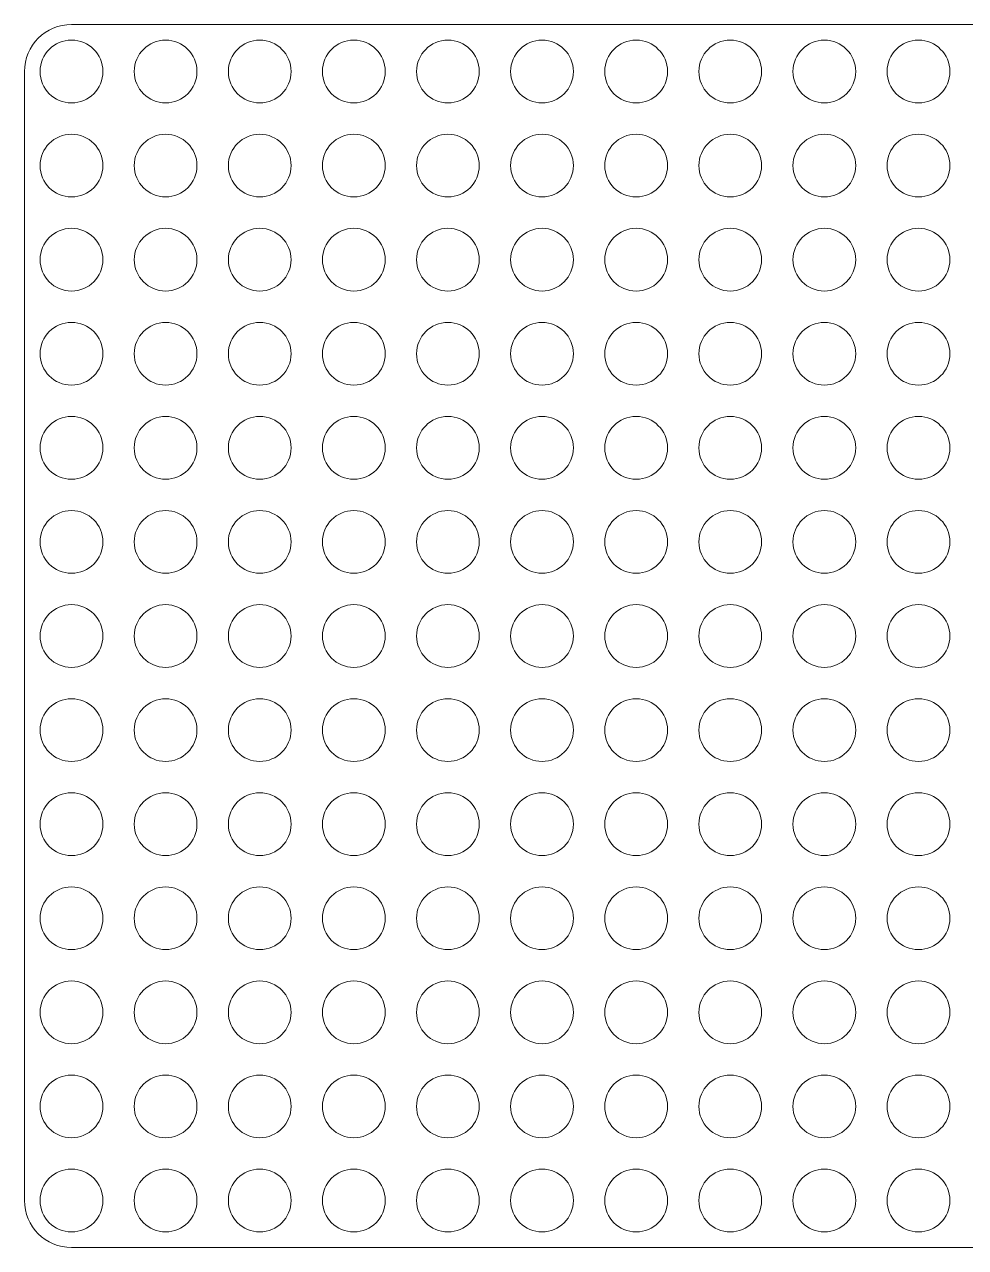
# Model space of a CAD drawing. Header units: millimetres. Extents: x 87 to 507, y -347 to -74.
# Drawn here: x 87 to 297, y -346.6 to -73.6 of the extents above; entities that cross this region are included whole.
import ezdxf

# ---------------------------------------------------------------- set-up
doc = ezdxf.new("R2010")
doc.units = ezdxf.units.MM
doc.header["$MEASUREMENT"] = 0
doc.layers.add('Layer 1', color=7, linetype='Continuous', lineweight=0)

msp = doc.modelspace()

# ---------------------------------------------------------------- linework, layer by layer
at = {"layer": 'Layer 1'}
for points, knots in [([(507.02, -336.07), (507.02, -336.07), (507.02, -84.07), (507.02, -84.07), (507.02, -78.27), (502.32, -73.57), (496.52, -73.57), (496.52, -73.57), (97.52, -73.57), (97.52, -73.57), (91.73, -73.57), (87.02, -78.27), (87.02, -84.07), (87.02, -84.07), (87.02, -336.07), (87.02, -336.07), (87.02, -341.87), (91.73, -346.57), (97.52, -346.57), (97.52, -346.57), (496.52, -346.57), (496.52, -346.57), (502.32, -346.57), (507.02, -341.87), (507.02, -336.07)], [0, 0, 0, 0, 1, 1, 1, 2, 2, 2, 3, 3, 3, 4, 4, 4, 5, 5, 5, 6, 6, 6, 7, 7, 7, 8, 8, 8, 8]), ([(90.52, -84.07), (90.52, -80.2), (93.66, -77.07), (97.52, -77.07), (101.39, -77.07), (104.52, -80.2), (104.52, -84.07), (104.52, -87.93), (101.39, -91.07), (97.52, -91.07), (93.66, -91.07), (90.52, -87.93), (90.52, -84.07)], [0, 0, 0, 0, 1, 1, 1, 2, 2, 2, 3, 3, 3, 4, 4, 4, 4]), ([(111.52, -84.07), (111.52, -80.2), (114.66, -77.07), (118.52, -77.07), (122.39, -77.07), (125.52, -80.2), (125.52, -84.07), (125.52, -87.93), (122.39, -91.07), (118.52, -91.07), (114.66, -91.07), (111.52, -87.93), (111.52, -84.07)], [0, 0, 0, 0, 1, 1, 1, 2, 2, 2, 3, 3, 3, 4, 4, 4, 4]), ([(132.52, -84.07), (132.52, -80.2), (135.66, -77.07), (139.52, -77.07), (143.39, -77.07), (146.52, -80.2), (146.52, -84.07), (146.52, -87.93), (143.39, -91.07), (139.52, -91.07), (135.66, -91.07), (132.52, -87.93), (132.52, -84.07)], [0, 0, 0, 0, 1, 1, 1, 2, 2, 2, 3, 3, 3, 4, 4, 4, 4]), ([(153.52, -84.07), (153.52, -80.2), (156.66, -77.07), (160.52, -77.07), (164.39, -77.07), (167.52, -80.2), (167.52, -84.07), (167.52, -87.93), (164.39, -91.07), (160.52, -91.07), (156.66, -91.07), (153.52, -87.93), (153.52, -84.07)], [0, 0, 0, 0, 1, 1, 1, 2, 2, 2, 3, 3, 3, 4, 4, 4, 4]), ([(174.52, -84.07), (174.52, -80.2), (177.66, -77.07), (181.52, -77.07), (185.39, -77.07), (188.52, -80.2), (188.52, -84.07), (188.52, -87.93), (185.39, -91.07), (181.52, -91.07), (177.66, -91.07), (174.52, -87.93), (174.52, -84.07)], [0, 0, 0, 0, 1, 1, 1, 2, 2, 2, 3, 3, 3, 4, 4, 4, 4]), ([(195.52, -84.07), (195.52, -80.2), (198.66, -77.07), (202.52, -77.07), (206.39, -77.07), (209.52, -80.2), (209.52, -84.07), (209.52, -87.93), (206.39, -91.07), (202.52, -91.07), (198.66, -91.07), (195.52, -87.93), (195.52, -84.07)], [0, 0, 0, 0, 1, 1, 1, 2, 2, 2, 3, 3, 3, 4, 4, 4, 4]), ([(216.52, -84.07), (216.52, -80.2), (219.66, -77.07), (223.52, -77.07), (227.39, -77.07), (230.52, -80.2), (230.52, -84.07), (230.52, -87.93), (227.39, -91.07), (223.52, -91.07), (219.66, -91.07), (216.52, -87.93), (216.52, -84.07)], [0, 0, 0, 0, 1, 1, 1, 2, 2, 2, 3, 3, 3, 4, 4, 4, 4]), ([(237.52, -84.07), (237.52, -80.2), (240.66, -77.07), (244.52, -77.07), (248.39, -77.07), (251.52, -80.2), (251.52, -84.07), (251.52, -87.93), (248.39, -91.07), (244.52, -91.07), (240.66, -91.07), (237.52, -87.93), (237.52, -84.07)], [0, 0, 0, 0, 1, 1, 1, 2, 2, 2, 3, 3, 3, 4, 4, 4, 4]), ([(258.52, -84.07), (258.52, -80.2), (261.66, -77.07), (265.52, -77.07), (269.39, -77.07), (272.52, -80.2), (272.52, -84.07), (272.52, -87.93), (269.39, -91.07), (265.52, -91.07), (261.66, -91.07), (258.52, -87.93), (258.52, -84.07)], [0, 0, 0, 0, 1, 1, 1, 2, 2, 2, 3, 3, 3, 4, 4, 4, 4]), ([(279.52, -84.07), (279.52, -80.2), (282.66, -77.07), (286.52, -77.07), (290.39, -77.07), (293.52, -80.2), (293.52, -84.07), (293.52, -87.93), (290.39, -91.07), (286.52, -91.07), (282.66, -91.07), (279.52, -87.93), (279.52, -84.07)], [0, 0, 0, 0, 1, 1, 1, 2, 2, 2, 3, 3, 3, 4, 4, 4, 4]), ([(90.52, -105.07), (90.52, -101.2), (93.66, -98.07), (97.52, -98.07), (101.39, -98.07), (104.52, -101.2), (104.52, -105.07), (104.52, -108.93), (101.39, -112.07), (97.52, -112.07), (93.66, -112.07), (90.52, -108.93), (90.52, -105.07)], [0, 0, 0, 0, 1, 1, 1, 2, 2, 2, 3, 3, 3, 4, 4, 4, 4]), ([(111.52, -105.07), (111.52, -101.2), (114.66, -98.07), (118.52, -98.07), (122.39, -98.07), (125.52, -101.2), (125.52, -105.07), (125.52, -108.93), (122.39, -112.07), (118.52, -112.07), (114.66, -112.07), (111.52, -108.93), (111.52, -105.07)], [0, 0, 0, 0, 1, 1, 1, 2, 2, 2, 3, 3, 3, 4, 4, 4, 4]), ([(132.52, -105.07), (132.52, -101.2), (135.66, -98.07), (139.52, -98.07), (143.39, -98.07), (146.52, -101.2), (146.52, -105.07), (146.52, -108.93), (143.39, -112.07), (139.52, -112.07), (135.66, -112.07), (132.52, -108.93), (132.52, -105.07)], [0, 0, 0, 0, 1, 1, 1, 2, 2, 2, 3, 3, 3, 4, 4, 4, 4]), ([(153.52, -105.07), (153.52, -101.2), (156.66, -98.07), (160.52, -98.07), (164.39, -98.07), (167.52, -101.2), (167.52, -105.07), (167.52, -108.93), (164.39, -112.07), (160.52, -112.07), (156.66, -112.07), (153.52, -108.93), (153.52, -105.07)], [0, 0, 0, 0, 1, 1, 1, 2, 2, 2, 3, 3, 3, 4, 4, 4, 4]), ([(174.52, -105.07), (174.52, -101.2), (177.66, -98.07), (181.52, -98.07), (185.39, -98.07), (188.52, -101.2), (188.52, -105.07), (188.52, -108.93), (185.39, -112.07), (181.52, -112.07), (177.66, -112.07), (174.52, -108.93), (174.52, -105.07)], [0, 0, 0, 0, 1, 1, 1, 2, 2, 2, 3, 3, 3, 4, 4, 4, 4]), ([(195.52, -105.07), (195.52, -101.2), (198.66, -98.07), (202.52, -98.07), (206.39, -98.07), (209.52, -101.2), (209.52, -105.07), (209.52, -108.93), (206.39, -112.07), (202.52, -112.07), (198.66, -112.07), (195.52, -108.93), (195.52, -105.07)], [0, 0, 0, 0, 1, 1, 1, 2, 2, 2, 3, 3, 3, 4, 4, 4, 4]), ([(216.52, -105.07), (216.52, -101.2), (219.66, -98.07), (223.52, -98.07), (227.39, -98.07), (230.52, -101.2), (230.52, -105.07), (230.52, -108.93), (227.39, -112.07), (223.52, -112.07), (219.66, -112.07), (216.52, -108.93), (216.52, -105.07)], [0, 0, 0, 0, 1, 1, 1, 2, 2, 2, 3, 3, 3, 4, 4, 4, 4]), ([(237.52, -105.07), (237.52, -101.2), (240.66, -98.07), (244.52, -98.07), (248.39, -98.07), (251.52, -101.2), (251.52, -105.07), (251.52, -108.93), (248.39, -112.07), (244.52, -112.07), (240.66, -112.07), (237.52, -108.93), (237.52, -105.07)], [0, 0, 0, 0, 1, 1, 1, 2, 2, 2, 3, 3, 3, 4, 4, 4, 4]), ([(258.52, -105.07), (258.52, -101.2), (261.66, -98.07), (265.52, -98.07), (269.39, -98.07), (272.52, -101.2), (272.52, -105.07), (272.52, -108.93), (269.39, -112.07), (265.52, -112.07), (261.66, -112.07), (258.52, -108.93), (258.52, -105.07)], [0, 0, 0, 0, 1, 1, 1, 2, 2, 2, 3, 3, 3, 4, 4, 4, 4]), ([(279.52, -105.07), (279.52, -101.2), (282.66, -98.07), (286.52, -98.07), (290.39, -98.07), (293.52, -101.2), (293.52, -105.07), (293.52, -108.93), (290.39, -112.07), (286.52, -112.07), (282.66, -112.07), (279.52, -108.93), (279.52, -105.07)], [0, 0, 0, 0, 1, 1, 1, 2, 2, 2, 3, 3, 3, 4, 4, 4, 4]), ([(90.52, -126.07), (90.52, -122.2), (93.66, -119.07), (97.52, -119.07), (101.39, -119.07), (104.52, -122.2), (104.52, -126.07), (104.52, -129.93), (101.39, -133.07), (97.52, -133.07), (93.66, -133.07), (90.52, -129.93), (90.52, -126.07)], [0, 0, 0, 0, 1, 1, 1, 2, 2, 2, 3, 3, 3, 4, 4, 4, 4]), ([(111.52, -126.07), (111.52, -122.2), (114.66, -119.07), (118.52, -119.07), (122.39, -119.07), (125.52, -122.2), (125.52, -126.07), (125.52, -129.93), (122.39, -133.07), (118.52, -133.07), (114.66, -133.07), (111.52, -129.93), (111.52, -126.07)], [0, 0, 0, 0, 1, 1, 1, 2, 2, 2, 3, 3, 3, 4, 4, 4, 4]), ([(132.52, -126.07), (132.52, -122.2), (135.66, -119.07), (139.52, -119.07), (143.39, -119.07), (146.52, -122.2), (146.52, -126.07), (146.52, -129.93), (143.39, -133.07), (139.52, -133.07), (135.66, -133.07), (132.52, -129.93), (132.52, -126.07)], [0, 0, 0, 0, 1, 1, 1, 2, 2, 2, 3, 3, 3, 4, 4, 4, 4]), ([(153.52, -126.07), (153.52, -122.2), (156.66, -119.07), (160.52, -119.07), (164.39, -119.07), (167.52, -122.2), (167.52, -126.07), (167.52, -129.93), (164.39, -133.07), (160.52, -133.07), (156.66, -133.07), (153.52, -129.93), (153.52, -126.07)], [0, 0, 0, 0, 1, 1, 1, 2, 2, 2, 3, 3, 3, 4, 4, 4, 4]), ([(174.52, -126.07), (174.52, -122.2), (177.66, -119.07), (181.52, -119.07), (185.39, -119.07), (188.52, -122.2), (188.52, -126.07), (188.52, -129.93), (185.39, -133.07), (181.52, -133.07), (177.66, -133.07), (174.52, -129.93), (174.52, -126.07)], [0, 0, 0, 0, 1, 1, 1, 2, 2, 2, 3, 3, 3, 4, 4, 4, 4]), ([(195.52, -126.07), (195.52, -122.2), (198.66, -119.07), (202.52, -119.07), (206.39, -119.07), (209.52, -122.2), (209.52, -126.07), (209.52, -129.93), (206.39, -133.07), (202.52, -133.07), (198.66, -133.07), (195.52, -129.93), (195.52, -126.07)], [0, 0, 0, 0, 1, 1, 1, 2, 2, 2, 3, 3, 3, 4, 4, 4, 4]), ([(216.52, -126.07), (216.52, -122.2), (219.66, -119.07), (223.52, -119.07), (227.39, -119.07), (230.52, -122.2), (230.52, -126.07), (230.52, -129.93), (227.39, -133.07), (223.52, -133.07), (219.66, -133.07), (216.52, -129.93), (216.52, -126.07)], [0, 0, 0, 0, 1, 1, 1, 2, 2, 2, 3, 3, 3, 4, 4, 4, 4]), ([(237.52, -126.07), (237.52, -122.2), (240.66, -119.07), (244.52, -119.07), (248.39, -119.07), (251.52, -122.2), (251.52, -126.07), (251.52, -129.93), (248.39, -133.07), (244.52, -133.07), (240.66, -133.07), (237.52, -129.93), (237.52, -126.07)], [0, 0, 0, 0, 1, 1, 1, 2, 2, 2, 3, 3, 3, 4, 4, 4, 4]), ([(258.52, -126.07), (258.52, -122.2), (261.66, -119.07), (265.52, -119.07), (269.39, -119.07), (272.52, -122.2), (272.52, -126.07), (272.52, -129.93), (269.39, -133.07), (265.52, -133.07), (261.66, -133.07), (258.52, -129.93), (258.52, -126.07)], [0, 0, 0, 0, 1, 1, 1, 2, 2, 2, 3, 3, 3, 4, 4, 4, 4]), ([(279.52, -126.07), (279.52, -122.2), (282.66, -119.07), (286.52, -119.07), (290.39, -119.07), (293.52, -122.2), (293.52, -126.07), (293.52, -129.93), (290.39, -133.07), (286.52, -133.07), (282.66, -133.07), (279.52, -129.93), (279.52, -126.07)], [0, 0, 0, 0, 1, 1, 1, 2, 2, 2, 3, 3, 3, 4, 4, 4, 4]), ([(90.52, -147.07), (90.52, -143.2), (93.66, -140.07), (97.52, -140.07), (101.39, -140.07), (104.52, -143.2), (104.52, -147.07), (104.52, -150.93), (101.39, -154.07), (97.52, -154.07), (93.66, -154.07), (90.52, -150.93), (90.52, -147.07)], [0, 0, 0, 0, 1, 1, 1, 2, 2, 2, 3, 3, 3, 4, 4, 4, 4]), ([(111.52, -147.07), (111.52, -143.2), (114.66, -140.07), (118.52, -140.07), (122.39, -140.07), (125.52, -143.2), (125.52, -147.07), (125.52, -150.93), (122.39, -154.07), (118.52, -154.07), (114.66, -154.07), (111.52, -150.93), (111.52, -147.07)], [0, 0, 0, 0, 1, 1, 1, 2, 2, 2, 3, 3, 3, 4, 4, 4, 4]), ([(132.52, -147.07), (132.52, -143.2), (135.66, -140.07), (139.52, -140.07), (143.39, -140.07), (146.52, -143.2), (146.52, -147.07), (146.52, -150.93), (143.39, -154.07), (139.52, -154.07), (135.66, -154.07), (132.52, -150.93), (132.52, -147.07)], [0, 0, 0, 0, 1, 1, 1, 2, 2, 2, 3, 3, 3, 4, 4, 4, 4]), ([(153.52, -147.07), (153.52, -143.2), (156.66, -140.07), (160.52, -140.07), (164.39, -140.07), (167.52, -143.2), (167.52, -147.07), (167.52, -150.93), (164.39, -154.07), (160.52, -154.07), (156.66, -154.07), (153.52, -150.93), (153.52, -147.07)], [0, 0, 0, 0, 1, 1, 1, 2, 2, 2, 3, 3, 3, 4, 4, 4, 4]), ([(174.52, -147.07), (174.52, -143.2), (177.66, -140.07), (181.52, -140.07), (185.39, -140.07), (188.52, -143.2), (188.52, -147.07), (188.52, -150.93), (185.39, -154.07), (181.52, -154.07), (177.66, -154.07), (174.52, -150.93), (174.52, -147.07)], [0, 0, 0, 0, 1, 1, 1, 2, 2, 2, 3, 3, 3, 4, 4, 4, 4]), ([(195.52, -147.07), (195.52, -143.2), (198.66, -140.07), (202.52, -140.07), (206.39, -140.07), (209.52, -143.2), (209.52, -147.07), (209.52, -150.93), (206.39, -154.07), (202.52, -154.07), (198.66, -154.07), (195.52, -150.93), (195.52, -147.07)], [0, 0, 0, 0, 1, 1, 1, 2, 2, 2, 3, 3, 3, 4, 4, 4, 4]), ([(216.52, -147.07), (216.52, -143.2), (219.66, -140.07), (223.52, -140.07), (227.39, -140.07), (230.52, -143.2), (230.52, -147.07), (230.52, -150.93), (227.39, -154.07), (223.52, -154.07), (219.66, -154.07), (216.52, -150.93), (216.52, -147.07)], [0, 0, 0, 0, 1, 1, 1, 2, 2, 2, 3, 3, 3, 4, 4, 4, 4]), ([(237.52, -147.07), (237.52, -143.2), (240.66, -140.07), (244.52, -140.07), (248.39, -140.07), (251.52, -143.2), (251.52, -147.07), (251.52, -150.93), (248.39, -154.07), (244.52, -154.07), (240.66, -154.07), (237.52, -150.93), (237.52, -147.07)], [0, 0, 0, 0, 1, 1, 1, 2, 2, 2, 3, 3, 3, 4, 4, 4, 4]), ([(258.52, -147.07), (258.52, -143.2), (261.66, -140.07), (265.52, -140.07), (269.39, -140.07), (272.52, -143.2), (272.52, -147.07), (272.52, -150.93), (269.39, -154.07), (265.52, -154.07), (261.66, -154.07), (258.52, -150.93), (258.52, -147.07)], [0, 0, 0, 0, 1, 1, 1, 2, 2, 2, 3, 3, 3, 4, 4, 4, 4]), ([(279.52, -147.07), (279.52, -143.2), (282.66, -140.07), (286.52, -140.07), (290.39, -140.07), (293.52, -143.2), (293.52, -147.07), (293.52, -150.93), (290.39, -154.07), (286.52, -154.07), (282.66, -154.07), (279.52, -150.93), (279.52, -147.07)], [0, 0, 0, 0, 1, 1, 1, 2, 2, 2, 3, 3, 3, 4, 4, 4, 4]), ([(90.52, -168.07), (90.52, -164.2), (93.66, -161.07), (97.52, -161.07), (101.39, -161.07), (104.52, -164.2), (104.52, -168.07), (104.52, -171.93), (101.39, -175.07), (97.52, -175.07), (93.66, -175.07), (90.52, -171.93), (90.52, -168.07)], [0, 0, 0, 0, 1, 1, 1, 2, 2, 2, 3, 3, 3, 4, 4, 4, 4]), ([(111.52, -168.07), (111.52, -164.2), (114.66, -161.07), (118.52, -161.07), (122.39, -161.07), (125.52, -164.2), (125.52, -168.07), (125.52, -171.93), (122.39, -175.07), (118.52, -175.07), (114.66, -175.07), (111.52, -171.93), (111.52, -168.07)], [0, 0, 0, 0, 1, 1, 1, 2, 2, 2, 3, 3, 3, 4, 4, 4, 4]), ([(132.52, -168.07), (132.52, -164.2), (135.66, -161.07), (139.52, -161.07), (143.39, -161.07), (146.52, -164.2), (146.52, -168.07), (146.52, -171.93), (143.39, -175.07), (139.52, -175.07), (135.66, -175.07), (132.52, -171.93), (132.52, -168.07)], [0, 0, 0, 0, 1, 1, 1, 2, 2, 2, 3, 3, 3, 4, 4, 4, 4]), ([(153.52, -168.07), (153.52, -164.2), (156.66, -161.07), (160.52, -161.07), (164.39, -161.07), (167.52, -164.2), (167.52, -168.07), (167.52, -171.93), (164.39, -175.07), (160.52, -175.07), (156.66, -175.07), (153.52, -171.93), (153.52, -168.07)], [0, 0, 0, 0, 1, 1, 1, 2, 2, 2, 3, 3, 3, 4, 4, 4, 4]), ([(174.52, -168.07), (174.52, -164.2), (177.66, -161.07), (181.52, -161.07), (185.39, -161.07), (188.52, -164.2), (188.52, -168.07), (188.52, -171.93), (185.39, -175.07), (181.52, -175.07), (177.66, -175.07), (174.52, -171.93), (174.52, -168.07)], [0, 0, 0, 0, 1, 1, 1, 2, 2, 2, 3, 3, 3, 4, 4, 4, 4]), ([(195.52, -168.07), (195.52, -164.2), (198.66, -161.07), (202.52, -161.07), (206.39, -161.07), (209.52, -164.2), (209.52, -168.07), (209.52, -171.93), (206.39, -175.07), (202.52, -175.07), (198.66, -175.07), (195.52, -171.93), (195.52, -168.07)], [0, 0, 0, 0, 1, 1, 1, 2, 2, 2, 3, 3, 3, 4, 4, 4, 4]), ([(216.52, -168.07), (216.52, -164.2), (219.66, -161.07), (223.52, -161.07), (227.39, -161.07), (230.52, -164.2), (230.52, -168.07), (230.52, -171.93), (227.39, -175.07), (223.52, -175.07), (219.66, -175.07), (216.52, -171.93), (216.52, -168.07)], [0, 0, 0, 0, 1, 1, 1, 2, 2, 2, 3, 3, 3, 4, 4, 4, 4]), ([(237.52, -168.07), (237.52, -164.2), (240.66, -161.07), (244.52, -161.07), (248.39, -161.07), (251.52, -164.2), (251.52, -168.07), (251.52, -171.93), (248.39, -175.07), (244.52, -175.07), (240.66, -175.07), (237.52, -171.93), (237.52, -168.07)], [0, 0, 0, 0, 1, 1, 1, 2, 2, 2, 3, 3, 3, 4, 4, 4, 4]), ([(258.52, -168.07), (258.52, -164.2), (261.66, -161.07), (265.52, -161.07), (269.39, -161.07), (272.52, -164.2), (272.52, -168.07), (272.52, -171.93), (269.39, -175.07), (265.52, -175.07), (261.66, -175.07), (258.52, -171.93), (258.52, -168.07)], [0, 0, 0, 0, 1, 1, 1, 2, 2, 2, 3, 3, 3, 4, 4, 4, 4]), ([(279.52, -168.07), (279.52, -164.2), (282.66, -161.07), (286.52, -161.07), (290.39, -161.07), (293.52, -164.2), (293.52, -168.07), (293.52, -171.93), (290.39, -175.07), (286.52, -175.07), (282.66, -175.07), (279.52, -171.93), (279.52, -168.07)], [0, 0, 0, 0, 1, 1, 1, 2, 2, 2, 3, 3, 3, 4, 4, 4, 4]), ([(90.52, -189.07), (90.52, -185.2), (93.66, -182.07), (97.52, -182.07), (101.39, -182.07), (104.52, -185.2), (104.52, -189.07), (104.52, -192.93), (101.39, -196.07), (97.52, -196.07), (93.66, -196.07), (90.52, -192.93), (90.52, -189.07)], [0, 0, 0, 0, 1, 1, 1, 2, 2, 2, 3, 3, 3, 4, 4, 4, 4]), ([(111.52, -189.07), (111.52, -185.2), (114.66, -182.07), (118.52, -182.07), (122.39, -182.07), (125.52, -185.2), (125.52, -189.07), (125.52, -192.93), (122.39, -196.07), (118.52, -196.07), (114.66, -196.07), (111.52, -192.93), (111.52, -189.07)], [0, 0, 0, 0, 1, 1, 1, 2, 2, 2, 3, 3, 3, 4, 4, 4, 4]), ([(132.52, -189.07), (132.52, -185.2), (135.66, -182.07), (139.52, -182.07), (143.39, -182.07), (146.52, -185.2), (146.52, -189.07), (146.52, -192.93), (143.39, -196.07), (139.52, -196.07), (135.66, -196.07), (132.52, -192.93), (132.52, -189.07)], [0, 0, 0, 0, 1, 1, 1, 2, 2, 2, 3, 3, 3, 4, 4, 4, 4]), ([(153.52, -189.07), (153.52, -185.2), (156.66, -182.07), (160.52, -182.07), (164.39, -182.07), (167.52, -185.2), (167.52, -189.07), (167.52, -192.93), (164.39, -196.07), (160.52, -196.07), (156.66, -196.07), (153.52, -192.93), (153.52, -189.07)], [0, 0, 0, 0, 1, 1, 1, 2, 2, 2, 3, 3, 3, 4, 4, 4, 4]), ([(174.52, -189.07), (174.52, -185.2), (177.66, -182.07), (181.52, -182.07), (185.39, -182.07), (188.52, -185.2), (188.52, -189.07), (188.52, -192.93), (185.39, -196.07), (181.52, -196.07), (177.66, -196.07), (174.52, -192.93), (174.52, -189.07)], [0, 0, 0, 0, 1, 1, 1, 2, 2, 2, 3, 3, 3, 4, 4, 4, 4]), ([(195.52, -189.07), (195.52, -185.2), (198.66, -182.07), (202.52, -182.07), (206.39, -182.07), (209.52, -185.2), (209.52, -189.07), (209.52, -192.93), (206.39, -196.07), (202.52, -196.07), (198.66, -196.07), (195.52, -192.93), (195.52, -189.07)], [0, 0, 0, 0, 1, 1, 1, 2, 2, 2, 3, 3, 3, 4, 4, 4, 4]), ([(216.52, -189.07), (216.52, -185.2), (219.66, -182.07), (223.52, -182.07), (227.39, -182.07), (230.52, -185.2), (230.52, -189.07), (230.52, -192.93), (227.39, -196.07), (223.52, -196.07), (219.66, -196.07), (216.52, -192.93), (216.52, -189.07)], [0, 0, 0, 0, 1, 1, 1, 2, 2, 2, 3, 3, 3, 4, 4, 4, 4]), ([(237.52, -189.07), (237.52, -185.2), (240.66, -182.07), (244.52, -182.07), (248.39, -182.07), (251.52, -185.2), (251.52, -189.07), (251.52, -192.93), (248.39, -196.07), (244.52, -196.07), (240.66, -196.07), (237.52, -192.93), (237.52, -189.07)], [0, 0, 0, 0, 1, 1, 1, 2, 2, 2, 3, 3, 3, 4, 4, 4, 4]), ([(258.52, -189.07), (258.52, -185.2), (261.66, -182.07), (265.52, -182.07), (269.39, -182.07), (272.52, -185.2), (272.52, -189.07), (272.52, -192.93), (269.39, -196.07), (265.52, -196.07), (261.66, -196.07), (258.52, -192.93), (258.52, -189.07)], [0, 0, 0, 0, 1, 1, 1, 2, 2, 2, 3, 3, 3, 4, 4, 4, 4]), ([(279.52, -189.07), (279.52, -185.2), (282.66, -182.07), (286.52, -182.07), (290.39, -182.07), (293.52, -185.2), (293.52, -189.07), (293.52, -192.93), (290.39, -196.07), (286.52, -196.07), (282.66, -196.07), (279.52, -192.93), (279.52, -189.07)], [0, 0, 0, 0, 1, 1, 1, 2, 2, 2, 3, 3, 3, 4, 4, 4, 4]), ([(90.52, -210.07), (90.52, -206.2), (93.66, -203.07), (97.52, -203.07), (101.39, -203.07), (104.52, -206.2), (104.52, -210.07), (104.52, -213.93), (101.39, -217.07), (97.52, -217.07), (93.66, -217.07), (90.52, -213.93), (90.52, -210.07)], [0, 0, 0, 0, 1, 1, 1, 2, 2, 2, 3, 3, 3, 4, 4, 4, 4]), ([(111.52, -210.07), (111.52, -206.2), (114.66, -203.07), (118.52, -203.07), (122.39, -203.07), (125.52, -206.2), (125.52, -210.07), (125.52, -213.93), (122.39, -217.07), (118.52, -217.07), (114.66, -217.07), (111.52, -213.93), (111.52, -210.07)], [0, 0, 0, 0, 1, 1, 1, 2, 2, 2, 3, 3, 3, 4, 4, 4, 4]), ([(132.52, -210.07), (132.52, -206.2), (135.66, -203.07), (139.52, -203.07), (143.39, -203.07), (146.52, -206.2), (146.52, -210.07), (146.52, -213.93), (143.39, -217.07), (139.52, -217.07), (135.66, -217.07), (132.52, -213.93), (132.52, -210.07)], [0, 0, 0, 0, 1, 1, 1, 2, 2, 2, 3, 3, 3, 4, 4, 4, 4]), ([(153.52, -210.07), (153.52, -206.2), (156.66, -203.07), (160.52, -203.07), (164.39, -203.07), (167.52, -206.2), (167.52, -210.07), (167.52, -213.93), (164.39, -217.07), (160.52, -217.07), (156.66, -217.07), (153.52, -213.93), (153.52, -210.07)], [0, 0, 0, 0, 1, 1, 1, 2, 2, 2, 3, 3, 3, 4, 4, 4, 4]), ([(174.52, -210.07), (174.52, -206.2), (177.66, -203.07), (181.52, -203.07), (185.39, -203.07), (188.52, -206.2), (188.52, -210.07), (188.52, -213.93), (185.39, -217.07), (181.52, -217.07), (177.66, -217.07), (174.52, -213.93), (174.52, -210.07)], [0, 0, 0, 0, 1, 1, 1, 2, 2, 2, 3, 3, 3, 4, 4, 4, 4]), ([(195.52, -210.07), (195.52, -206.2), (198.66, -203.07), (202.52, -203.07), (206.39, -203.07), (209.52, -206.2), (209.52, -210.07), (209.52, -213.93), (206.39, -217.07), (202.52, -217.07), (198.66, -217.07), (195.52, -213.93), (195.52, -210.07)], [0, 0, 0, 0, 1, 1, 1, 2, 2, 2, 3, 3, 3, 4, 4, 4, 4]), ([(216.52, -210.07), (216.52, -206.2), (219.66, -203.07), (223.52, -203.07), (227.39, -203.07), (230.52, -206.2), (230.52, -210.07), (230.52, -213.93), (227.39, -217.07), (223.52, -217.07), (219.66, -217.07), (216.52, -213.93), (216.52, -210.07)], [0, 0, 0, 0, 1, 1, 1, 2, 2, 2, 3, 3, 3, 4, 4, 4, 4]), ([(237.52, -210.07), (237.52, -206.2), (240.66, -203.07), (244.52, -203.07), (248.39, -203.07), (251.52, -206.2), (251.52, -210.07), (251.52, -213.93), (248.39, -217.07), (244.52, -217.07), (240.66, -217.07), (237.52, -213.93), (237.52, -210.07)], [0, 0, 0, 0, 1, 1, 1, 2, 2, 2, 3, 3, 3, 4, 4, 4, 4]), ([(258.52, -210.07), (258.52, -206.2), (261.66, -203.07), (265.52, -203.07), (269.39, -203.07), (272.52, -206.2), (272.52, -210.07), (272.52, -213.93), (269.39, -217.07), (265.52, -217.07), (261.66, -217.07), (258.52, -213.93), (258.52, -210.07)], [0, 0, 0, 0, 1, 1, 1, 2, 2, 2, 3, 3, 3, 4, 4, 4, 4]), ([(279.52, -210.07), (279.52, -206.2), (282.66, -203.07), (286.52, -203.07), (290.39, -203.07), (293.52, -206.2), (293.52, -210.07), (293.52, -213.93), (290.39, -217.07), (286.52, -217.07), (282.66, -217.07), (279.52, -213.93), (279.52, -210.07)], [0, 0, 0, 0, 1, 1, 1, 2, 2, 2, 3, 3, 3, 4, 4, 4, 4]), ([(90.52, -231.07), (90.52, -227.2), (93.66, -224.07), (97.52, -224.07), (101.39, -224.07), (104.52, -227.2), (104.52, -231.07), (104.52, -234.93), (101.39, -238.07), (97.52, -238.07), (93.66, -238.07), (90.52, -234.93), (90.52, -231.07)], [0, 0, 0, 0, 1, 1, 1, 2, 2, 2, 3, 3, 3, 4, 4, 4, 4]), ([(111.52, -231.07), (111.52, -227.2), (114.66, -224.07), (118.52, -224.07), (122.39, -224.07), (125.52, -227.2), (125.52, -231.07), (125.52, -234.93), (122.39, -238.07), (118.52, -238.07), (114.66, -238.07), (111.52, -234.93), (111.52, -231.07)], [0, 0, 0, 0, 1, 1, 1, 2, 2, 2, 3, 3, 3, 4, 4, 4, 4]), ([(132.52, -231.07), (132.52, -227.2), (135.66, -224.07), (139.52, -224.07), (143.39, -224.07), (146.52, -227.2), (146.52, -231.07), (146.52, -234.93), (143.39, -238.07), (139.52, -238.07), (135.66, -238.07), (132.52, -234.93), (132.52, -231.07)], [0, 0, 0, 0, 1, 1, 1, 2, 2, 2, 3, 3, 3, 4, 4, 4, 4]), ([(153.52, -231.07), (153.52, -227.2), (156.66, -224.07), (160.52, -224.07), (164.39, -224.07), (167.52, -227.2), (167.52, -231.07), (167.52, -234.93), (164.39, -238.07), (160.52, -238.07), (156.66, -238.07), (153.52, -234.93), (153.52, -231.07)], [0, 0, 0, 0, 1, 1, 1, 2, 2, 2, 3, 3, 3, 4, 4, 4, 4]), ([(174.52, -231.07), (174.52, -227.2), (177.66, -224.07), (181.52, -224.07), (185.39, -224.07), (188.52, -227.2), (188.52, -231.07), (188.52, -234.93), (185.39, -238.07), (181.52, -238.07), (177.66, -238.07), (174.52, -234.93), (174.52, -231.07)], [0, 0, 0, 0, 1, 1, 1, 2, 2, 2, 3, 3, 3, 4, 4, 4, 4]), ([(195.52, -231.07), (195.52, -227.2), (198.66, -224.07), (202.52, -224.07), (206.39, -224.07), (209.52, -227.2), (209.52, -231.07), (209.52, -234.93), (206.39, -238.07), (202.52, -238.07), (198.66, -238.07), (195.52, -234.93), (195.52, -231.07)], [0, 0, 0, 0, 1, 1, 1, 2, 2, 2, 3, 3, 3, 4, 4, 4, 4]), ([(216.52, -231.07), (216.52, -227.2), (219.66, -224.07), (223.52, -224.07), (227.39, -224.07), (230.52, -227.2), (230.52, -231.07), (230.52, -234.93), (227.39, -238.07), (223.52, -238.07), (219.66, -238.07), (216.52, -234.93), (216.52, -231.07)], [0, 0, 0, 0, 1, 1, 1, 2, 2, 2, 3, 3, 3, 4, 4, 4, 4]), ([(237.52, -231.07), (237.52, -227.2), (240.66, -224.07), (244.52, -224.07), (248.39, -224.07), (251.52, -227.2), (251.52, -231.07), (251.52, -234.93), (248.39, -238.07), (244.52, -238.07), (240.66, -238.07), (237.52, -234.93), (237.52, -231.07)], [0, 0, 0, 0, 1, 1, 1, 2, 2, 2, 3, 3, 3, 4, 4, 4, 4]), ([(258.52, -231.07), (258.52, -227.2), (261.66, -224.07), (265.52, -224.07), (269.39, -224.07), (272.52, -227.2), (272.52, -231.07), (272.52, -234.93), (269.39, -238.07), (265.52, -238.07), (261.66, -238.07), (258.52, -234.93), (258.52, -231.07)], [0, 0, 0, 0, 1, 1, 1, 2, 2, 2, 3, 3, 3, 4, 4, 4, 4]), ([(279.52, -231.07), (279.52, -227.2), (282.66, -224.07), (286.52, -224.07), (290.39, -224.07), (293.52, -227.2), (293.52, -231.07), (293.52, -234.93), (290.39, -238.07), (286.52, -238.07), (282.66, -238.07), (279.52, -234.93), (279.52, -231.07)], [0, 0, 0, 0, 1, 1, 1, 2, 2, 2, 3, 3, 3, 4, 4, 4, 4]), ([(90.52, -252.07), (90.52, -248.2), (93.66, -245.07), (97.52, -245.07), (101.39, -245.07), (104.52, -248.2), (104.52, -252.07), (104.52, -255.93), (101.39, -259.07), (97.52, -259.07), (93.66, -259.07), (90.52, -255.93), (90.52, -252.07)], [0, 0, 0, 0, 1, 1, 1, 2, 2, 2, 3, 3, 3, 4, 4, 4, 4]), ([(111.52, -252.07), (111.52, -248.2), (114.66, -245.07), (118.52, -245.07), (122.39, -245.07), (125.52, -248.2), (125.52, -252.07), (125.52, -255.93), (122.39, -259.07), (118.52, -259.07), (114.66, -259.07), (111.52, -255.93), (111.52, -252.07)], [0, 0, 0, 0, 1, 1, 1, 2, 2, 2, 3, 3, 3, 4, 4, 4, 4]), ([(132.52, -252.07), (132.52, -248.2), (135.66, -245.07), (139.52, -245.07), (143.39, -245.07), (146.52, -248.2), (146.52, -252.07), (146.52, -255.93), (143.39, -259.07), (139.52, -259.07), (135.66, -259.07), (132.52, -255.93), (132.52, -252.07)], [0, 0, 0, 0, 1, 1, 1, 2, 2, 2, 3, 3, 3, 4, 4, 4, 4]), ([(153.52, -252.07), (153.52, -248.2), (156.66, -245.07), (160.52, -245.07), (164.39, -245.07), (167.52, -248.2), (167.52, -252.07), (167.52, -255.93), (164.39, -259.07), (160.52, -259.07), (156.66, -259.07), (153.52, -255.93), (153.52, -252.07)], [0, 0, 0, 0, 1, 1, 1, 2, 2, 2, 3, 3, 3, 4, 4, 4, 4]), ([(174.52, -252.07), (174.52, -248.2), (177.66, -245.07), (181.52, -245.07), (185.39, -245.07), (188.52, -248.2), (188.52, -252.07), (188.52, -255.93), (185.39, -259.07), (181.52, -259.07), (177.66, -259.07), (174.52, -255.93), (174.52, -252.07)], [0, 0, 0, 0, 1, 1, 1, 2, 2, 2, 3, 3, 3, 4, 4, 4, 4]), ([(195.52, -252.07), (195.52, -248.2), (198.66, -245.07), (202.52, -245.07), (206.39, -245.07), (209.52, -248.2), (209.52, -252.07), (209.52, -255.93), (206.39, -259.07), (202.52, -259.07), (198.66, -259.07), (195.52, -255.93), (195.52, -252.07)], [0, 0, 0, 0, 1, 1, 1, 2, 2, 2, 3, 3, 3, 4, 4, 4, 4]), ([(216.52, -252.07), (216.52, -248.2), (219.66, -245.07), (223.52, -245.07), (227.39, -245.07), (230.52, -248.2), (230.52, -252.07), (230.52, -255.93), (227.39, -259.07), (223.52, -259.07), (219.66, -259.07), (216.52, -255.93), (216.52, -252.07)], [0, 0, 0, 0, 1, 1, 1, 2, 2, 2, 3, 3, 3, 4, 4, 4, 4]), ([(237.52, -252.07), (237.52, -248.2), (240.66, -245.07), (244.52, -245.07), (248.39, -245.07), (251.52, -248.2), (251.52, -252.07), (251.52, -255.93), (248.39, -259.07), (244.52, -259.07), (240.66, -259.07), (237.52, -255.93), (237.52, -252.07)], [0, 0, 0, 0, 1, 1, 1, 2, 2, 2, 3, 3, 3, 4, 4, 4, 4]), ([(258.52, -252.07), (258.52, -248.2), (261.66, -245.07), (265.52, -245.07), (269.39, -245.07), (272.52, -248.2), (272.52, -252.07), (272.52, -255.93), (269.39, -259.07), (265.52, -259.07), (261.66, -259.07), (258.52, -255.93), (258.52, -252.07)], [0, 0, 0, 0, 1, 1, 1, 2, 2, 2, 3, 3, 3, 4, 4, 4, 4]), ([(279.52, -252.07), (279.52, -248.2), (282.66, -245.07), (286.52, -245.07), (290.39, -245.07), (293.52, -248.2), (293.52, -252.07), (293.52, -255.93), (290.39, -259.07), (286.52, -259.07), (282.66, -259.07), (279.52, -255.93), (279.52, -252.07)], [0, 0, 0, 0, 1, 1, 1, 2, 2, 2, 3, 3, 3, 4, 4, 4, 4]), ([(90.52, -273.07), (90.52, -269.2), (93.66, -266.07), (97.52, -266.07), (101.39, -266.07), (104.52, -269.2), (104.52, -273.07), (104.52, -276.93), (101.39, -280.07), (97.52, -280.07), (93.66, -280.07), (90.52, -276.93), (90.52, -273.07)], [0, 0, 0, 0, 1, 1, 1, 2, 2, 2, 3, 3, 3, 4, 4, 4, 4]), ([(111.52, -273.07), (111.52, -269.2), (114.66, -266.07), (118.52, -266.07), (122.39, -266.07), (125.52, -269.2), (125.52, -273.07), (125.52, -276.93), (122.39, -280.07), (118.52, -280.07), (114.66, -280.07), (111.52, -276.93), (111.52, -273.07)], [0, 0, 0, 0, 1, 1, 1, 2, 2, 2, 3, 3, 3, 4, 4, 4, 4]), ([(132.52, -273.07), (132.52, -269.2), (135.66, -266.07), (139.52, -266.07), (143.39, -266.07), (146.52, -269.2), (146.52, -273.07), (146.52, -276.93), (143.39, -280.07), (139.52, -280.07), (135.66, -280.07), (132.52, -276.93), (132.52, -273.07)], [0, 0, 0, 0, 1, 1, 1, 2, 2, 2, 3, 3, 3, 4, 4, 4, 4]), ([(153.52, -273.07), (153.52, -269.2), (156.66, -266.07), (160.52, -266.07), (164.39, -266.07), (167.52, -269.2), (167.52, -273.07), (167.52, -276.93), (164.39, -280.07), (160.52, -280.07), (156.66, -280.07), (153.52, -276.93), (153.52, -273.07)], [0, 0, 0, 0, 1, 1, 1, 2, 2, 2, 3, 3, 3, 4, 4, 4, 4]), ([(174.52, -273.07), (174.52, -269.2), (177.66, -266.07), (181.52, -266.07), (185.39, -266.07), (188.52, -269.2), (188.52, -273.07), (188.52, -276.93), (185.39, -280.07), (181.52, -280.07), (177.66, -280.07), (174.52, -276.93), (174.52, -273.07)], [0, 0, 0, 0, 1, 1, 1, 2, 2, 2, 3, 3, 3, 4, 4, 4, 4]), ([(195.52, -273.07), (195.52, -269.2), (198.66, -266.07), (202.52, -266.07), (206.39, -266.07), (209.52, -269.2), (209.52, -273.07), (209.52, -276.93), (206.39, -280.07), (202.52, -280.07), (198.66, -280.07), (195.52, -276.93), (195.52, -273.07)], [0, 0, 0, 0, 1, 1, 1, 2, 2, 2, 3, 3, 3, 4, 4, 4, 4]), ([(216.52, -273.07), (216.52, -269.2), (219.66, -266.07), (223.52, -266.07), (227.39, -266.07), (230.52, -269.2), (230.52, -273.07), (230.52, -276.93), (227.39, -280.07), (223.52, -280.07), (219.66, -280.07), (216.52, -276.93), (216.52, -273.07)], [0, 0, 0, 0, 1, 1, 1, 2, 2, 2, 3, 3, 3, 4, 4, 4, 4]), ([(237.52, -273.07), (237.52, -269.2), (240.66, -266.07), (244.52, -266.07), (248.39, -266.07), (251.52, -269.2), (251.52, -273.07), (251.52, -276.93), (248.39, -280.07), (244.52, -280.07), (240.66, -280.07), (237.52, -276.93), (237.52, -273.07)], [0, 0, 0, 0, 1, 1, 1, 2, 2, 2, 3, 3, 3, 4, 4, 4, 4]), ([(258.52, -273.07), (258.52, -269.2), (261.66, -266.07), (265.52, -266.07), (269.39, -266.07), (272.52, -269.2), (272.52, -273.07), (272.52, -276.93), (269.39, -280.07), (265.52, -280.07), (261.66, -280.07), (258.52, -276.93), (258.52, -273.07)], [0, 0, 0, 0, 1, 1, 1, 2, 2, 2, 3, 3, 3, 4, 4, 4, 4]), ([(279.52, -273.07), (279.52, -269.2), (282.66, -266.07), (286.52, -266.07), (290.39, -266.07), (293.52, -269.2), (293.52, -273.07), (293.52, -276.93), (290.39, -280.07), (286.52, -280.07), (282.66, -280.07), (279.52, -276.93), (279.52, -273.07)], [0, 0, 0, 0, 1, 1, 1, 2, 2, 2, 3, 3, 3, 4, 4, 4, 4]), ([(90.52, -294.07), (90.52, -290.2), (93.66, -287.07), (97.52, -287.07), (101.39, -287.07), (104.52, -290.2), (104.52, -294.07), (104.52, -297.93), (101.39, -301.07), (97.52, -301.07), (93.66, -301.07), (90.52, -297.93), (90.52, -294.07)], [0, 0, 0, 0, 1, 1, 1, 2, 2, 2, 3, 3, 3, 4, 4, 4, 4]), ([(111.52, -294.07), (111.52, -290.2), (114.66, -287.07), (118.52, -287.07), (122.39, -287.07), (125.52, -290.2), (125.52, -294.07), (125.52, -297.93), (122.39, -301.07), (118.52, -301.07), (114.66, -301.07), (111.52, -297.93), (111.52, -294.07)], [0, 0, 0, 0, 1, 1, 1, 2, 2, 2, 3, 3, 3, 4, 4, 4, 4]), ([(132.52, -294.07), (132.52, -290.2), (135.66, -287.07), (139.52, -287.07), (143.39, -287.07), (146.52, -290.2), (146.52, -294.07), (146.52, -297.93), (143.39, -301.07), (139.52, -301.07), (135.66, -301.07), (132.52, -297.93), (132.52, -294.07)], [0, 0, 0, 0, 1, 1, 1, 2, 2, 2, 3, 3, 3, 4, 4, 4, 4]), ([(153.52, -294.07), (153.52, -290.2), (156.66, -287.07), (160.52, -287.07), (164.39, -287.07), (167.52, -290.2), (167.52, -294.07), (167.52, -297.93), (164.39, -301.07), (160.52, -301.07), (156.66, -301.07), (153.52, -297.93), (153.52, -294.07)], [0, 0, 0, 0, 1, 1, 1, 2, 2, 2, 3, 3, 3, 4, 4, 4, 4]), ([(174.52, -294.07), (174.52, -290.2), (177.66, -287.07), (181.52, -287.07), (185.39, -287.07), (188.52, -290.2), (188.52, -294.07), (188.52, -297.93), (185.39, -301.07), (181.52, -301.07), (177.66, -301.07), (174.52, -297.93), (174.52, -294.07)], [0, 0, 0, 0, 1, 1, 1, 2, 2, 2, 3, 3, 3, 4, 4, 4, 4]), ([(195.52, -294.07), (195.52, -290.2), (198.66, -287.07), (202.52, -287.07), (206.39, -287.07), (209.52, -290.2), (209.52, -294.07), (209.52, -297.93), (206.39, -301.07), (202.52, -301.07), (198.66, -301.07), (195.52, -297.93), (195.52, -294.07)], [0, 0, 0, 0, 1, 1, 1, 2, 2, 2, 3, 3, 3, 4, 4, 4, 4]), ([(216.52, -294.07), (216.52, -290.2), (219.66, -287.07), (223.52, -287.07), (227.39, -287.07), (230.52, -290.2), (230.52, -294.07), (230.52, -297.93), (227.39, -301.07), (223.52, -301.07), (219.66, -301.07), (216.52, -297.93), (216.52, -294.07)], [0, 0, 0, 0, 1, 1, 1, 2, 2, 2, 3, 3, 3, 4, 4, 4, 4]), ([(237.52, -294.07), (237.52, -290.2), (240.66, -287.07), (244.52, -287.07), (248.39, -287.07), (251.52, -290.2), (251.52, -294.07), (251.52, -297.93), (248.39, -301.07), (244.52, -301.07), (240.66, -301.07), (237.52, -297.93), (237.52, -294.07)], [0, 0, 0, 0, 1, 1, 1, 2, 2, 2, 3, 3, 3, 4, 4, 4, 4]), ([(258.52, -294.07), (258.52, -290.2), (261.66, -287.07), (265.52, -287.07), (269.39, -287.07), (272.52, -290.2), (272.52, -294.07), (272.52, -297.93), (269.39, -301.07), (265.52, -301.07), (261.66, -301.07), (258.52, -297.93), (258.52, -294.07)], [0, 0, 0, 0, 1, 1, 1, 2, 2, 2, 3, 3, 3, 4, 4, 4, 4]), ([(279.52, -294.07), (279.52, -290.2), (282.66, -287.07), (286.52, -287.07), (290.39, -287.07), (293.52, -290.2), (293.52, -294.07), (293.52, -297.93), (290.39, -301.07), (286.52, -301.07), (282.66, -301.07), (279.52, -297.93), (279.52, -294.07)], [0, 0, 0, 0, 1, 1, 1, 2, 2, 2, 3, 3, 3, 4, 4, 4, 4]), ([(90.52, -315.07), (90.52, -311.2), (93.66, -308.07), (97.52, -308.07), (101.39, -308.07), (104.52, -311.2), (104.52, -315.07), (104.52, -318.93), (101.39, -322.07), (97.52, -322.07), (93.66, -322.07), (90.52, -318.93), (90.52, -315.07)], [0, 0, 0, 0, 1, 1, 1, 2, 2, 2, 3, 3, 3, 4, 4, 4, 4]), ([(111.52, -315.07), (111.52, -311.2), (114.66, -308.07), (118.52, -308.07), (122.39, -308.07), (125.52, -311.2), (125.52, -315.07), (125.52, -318.93), (122.39, -322.07), (118.52, -322.07), (114.66, -322.07), (111.52, -318.93), (111.52, -315.07)], [0, 0, 0, 0, 1, 1, 1, 2, 2, 2, 3, 3, 3, 4, 4, 4, 4]), ([(132.52, -315.07), (132.52, -311.2), (135.66, -308.07), (139.52, -308.07), (143.39, -308.07), (146.52, -311.2), (146.52, -315.07), (146.52, -318.93), (143.39, -322.07), (139.52, -322.07), (135.66, -322.07), (132.52, -318.93), (132.52, -315.07)], [0, 0, 0, 0, 1, 1, 1, 2, 2, 2, 3, 3, 3, 4, 4, 4, 4]), ([(153.52, -315.07), (153.52, -311.2), (156.66, -308.07), (160.52, -308.07), (164.39, -308.07), (167.52, -311.2), (167.52, -315.07), (167.52, -318.93), (164.39, -322.07), (160.52, -322.07), (156.66, -322.07), (153.52, -318.93), (153.52, -315.07)], [0, 0, 0, 0, 1, 1, 1, 2, 2, 2, 3, 3, 3, 4, 4, 4, 4]), ([(174.52, -315.07), (174.52, -311.2), (177.66, -308.07), (181.52, -308.07), (185.39, -308.07), (188.52, -311.2), (188.52, -315.07), (188.52, -318.93), (185.39, -322.07), (181.52, -322.07), (177.66, -322.07), (174.52, -318.93), (174.52, -315.07)], [0, 0, 0, 0, 1, 1, 1, 2, 2, 2, 3, 3, 3, 4, 4, 4, 4]), ([(195.52, -315.07), (195.52, -311.2), (198.66, -308.07), (202.52, -308.07), (206.39, -308.07), (209.52, -311.2), (209.52, -315.07), (209.52, -318.93), (206.39, -322.07), (202.52, -322.07), (198.66, -322.07), (195.52, -318.93), (195.52, -315.07)], [0, 0, 0, 0, 1, 1, 1, 2, 2, 2, 3, 3, 3, 4, 4, 4, 4]), ([(216.52, -315.07), (216.52, -311.2), (219.66, -308.07), (223.52, -308.07), (227.39, -308.07), (230.52, -311.2), (230.52, -315.07), (230.52, -318.93), (227.39, -322.07), (223.52, -322.07), (219.66, -322.07), (216.52, -318.93), (216.52, -315.07)], [0, 0, 0, 0, 1, 1, 1, 2, 2, 2, 3, 3, 3, 4, 4, 4, 4]), ([(237.52, -315.07), (237.52, -311.2), (240.66, -308.07), (244.52, -308.07), (248.39, -308.07), (251.52, -311.2), (251.52, -315.07), (251.52, -318.93), (248.39, -322.07), (244.52, -322.07), (240.66, -322.07), (237.52, -318.93), (237.52, -315.07)], [0, 0, 0, 0, 1, 1, 1, 2, 2, 2, 3, 3, 3, 4, 4, 4, 4]), ([(258.52, -315.07), (258.52, -311.2), (261.66, -308.07), (265.52, -308.07), (269.39, -308.07), (272.52, -311.2), (272.52, -315.07), (272.52, -318.93), (269.39, -322.07), (265.52, -322.07), (261.66, -322.07), (258.52, -318.93), (258.52, -315.07)], [0, 0, 0, 0, 1, 1, 1, 2, 2, 2, 3, 3, 3, 4, 4, 4, 4]), ([(279.52, -315.07), (279.52, -311.2), (282.66, -308.07), (286.52, -308.07), (290.39, -308.07), (293.52, -311.2), (293.52, -315.07), (293.52, -318.93), (290.39, -322.07), (286.52, -322.07), (282.66, -322.07), (279.52, -318.93), (279.52, -315.07)], [0, 0, 0, 0, 1, 1, 1, 2, 2, 2, 3, 3, 3, 4, 4, 4, 4]), ([(90.52, -336.07), (90.52, -332.2), (93.66, -329.07), (97.52, -329.07), (101.39, -329.07), (104.52, -332.2), (104.52, -336.07), (104.52, -339.93), (101.39, -343.07), (97.52, -343.07), (93.66, -343.07), (90.52, -339.93), (90.52, -336.07)], [0, 0, 0, 0, 1, 1, 1, 2, 2, 2, 3, 3, 3, 4, 4, 4, 4]), ([(111.52, -336.07), (111.52, -332.2), (114.66, -329.07), (118.52, -329.07), (122.39, -329.07), (125.52, -332.2), (125.52, -336.07), (125.52, -339.93), (122.39, -343.07), (118.52, -343.07), (114.66, -343.07), (111.52, -339.93), (111.52, -336.07)], [0, 0, 0, 0, 1, 1, 1, 2, 2, 2, 3, 3, 3, 4, 4, 4, 4]), ([(132.52, -336.07), (132.52, -332.2), (135.66, -329.07), (139.52, -329.07), (143.39, -329.07), (146.52, -332.2), (146.52, -336.07), (146.52, -339.93), (143.39, -343.07), (139.52, -343.07), (135.66, -343.07), (132.52, -339.93), (132.52, -336.07)], [0, 0, 0, 0, 1, 1, 1, 2, 2, 2, 3, 3, 3, 4, 4, 4, 4]), ([(153.52, -336.07), (153.52, -332.2), (156.66, -329.07), (160.52, -329.07), (164.39, -329.07), (167.52, -332.2), (167.52, -336.07), (167.52, -339.93), (164.39, -343.07), (160.52, -343.07), (156.66, -343.07), (153.52, -339.93), (153.52, -336.07)], [0, 0, 0, 0, 1, 1, 1, 2, 2, 2, 3, 3, 3, 4, 4, 4, 4]), ([(174.52, -336.07), (174.52, -332.2), (177.66, -329.07), (181.52, -329.07), (185.39, -329.07), (188.52, -332.2), (188.52, -336.07), (188.52, -339.93), (185.39, -343.07), (181.52, -343.07), (177.66, -343.07), (174.52, -339.93), (174.52, -336.07)], [0, 0, 0, 0, 1, 1, 1, 2, 2, 2, 3, 3, 3, 4, 4, 4, 4]), ([(195.52, -336.07), (195.52, -332.2), (198.66, -329.07), (202.52, -329.07), (206.39, -329.07), (209.52, -332.2), (209.52, -336.07), (209.52, -339.93), (206.39, -343.07), (202.52, -343.07), (198.66, -343.07), (195.52, -339.93), (195.52, -336.07)], [0, 0, 0, 0, 1, 1, 1, 2, 2, 2, 3, 3, 3, 4, 4, 4, 4]), ([(216.52, -336.07), (216.52, -332.2), (219.66, -329.07), (223.52, -329.07), (227.39, -329.07), (230.52, -332.2), (230.52, -336.07), (230.52, -339.93), (227.39, -343.07), (223.52, -343.07), (219.66, -343.07), (216.52, -339.93), (216.52, -336.07)], [0, 0, 0, 0, 1, 1, 1, 2, 2, 2, 3, 3, 3, 4, 4, 4, 4]), ([(237.52, -336.07), (237.52, -332.2), (240.66, -329.07), (244.52, -329.07), (248.39, -329.07), (251.52, -332.2), (251.52, -336.07), (251.52, -339.93), (248.39, -343.07), (244.52, -343.07), (240.66, -343.07), (237.52, -339.93), (237.52, -336.07)], [0, 0, 0, 0, 1, 1, 1, 2, 2, 2, 3, 3, 3, 4, 4, 4, 4]), ([(258.52, -336.07), (258.52, -332.2), (261.66, -329.07), (265.52, -329.07), (269.39, -329.07), (272.52, -332.2), (272.52, -336.07), (272.52, -339.93), (269.39, -343.07), (265.52, -343.07), (261.66, -343.07), (258.52, -339.93), (258.52, -336.07)], [0, 0, 0, 0, 1, 1, 1, 2, 2, 2, 3, 3, 3, 4, 4, 4, 4]), ([(279.52, -336.07), (279.52, -332.2), (282.66, -329.07), (286.52, -329.07), (290.39, -329.07), (293.52, -332.2), (293.52, -336.07), (293.52, -339.93), (290.39, -343.07), (286.52, -343.07), (282.66, -343.07), (279.52, -339.93), (279.52, -336.07)], [0, 0, 0, 0, 1, 1, 1, 2, 2, 2, 3, 3, 3, 4, 4, 4, 4])]:
    msp.add_open_spline(points, degree=3, knots=knots, dxfattribs=at)

doc.saveas('drawing.dxf')
